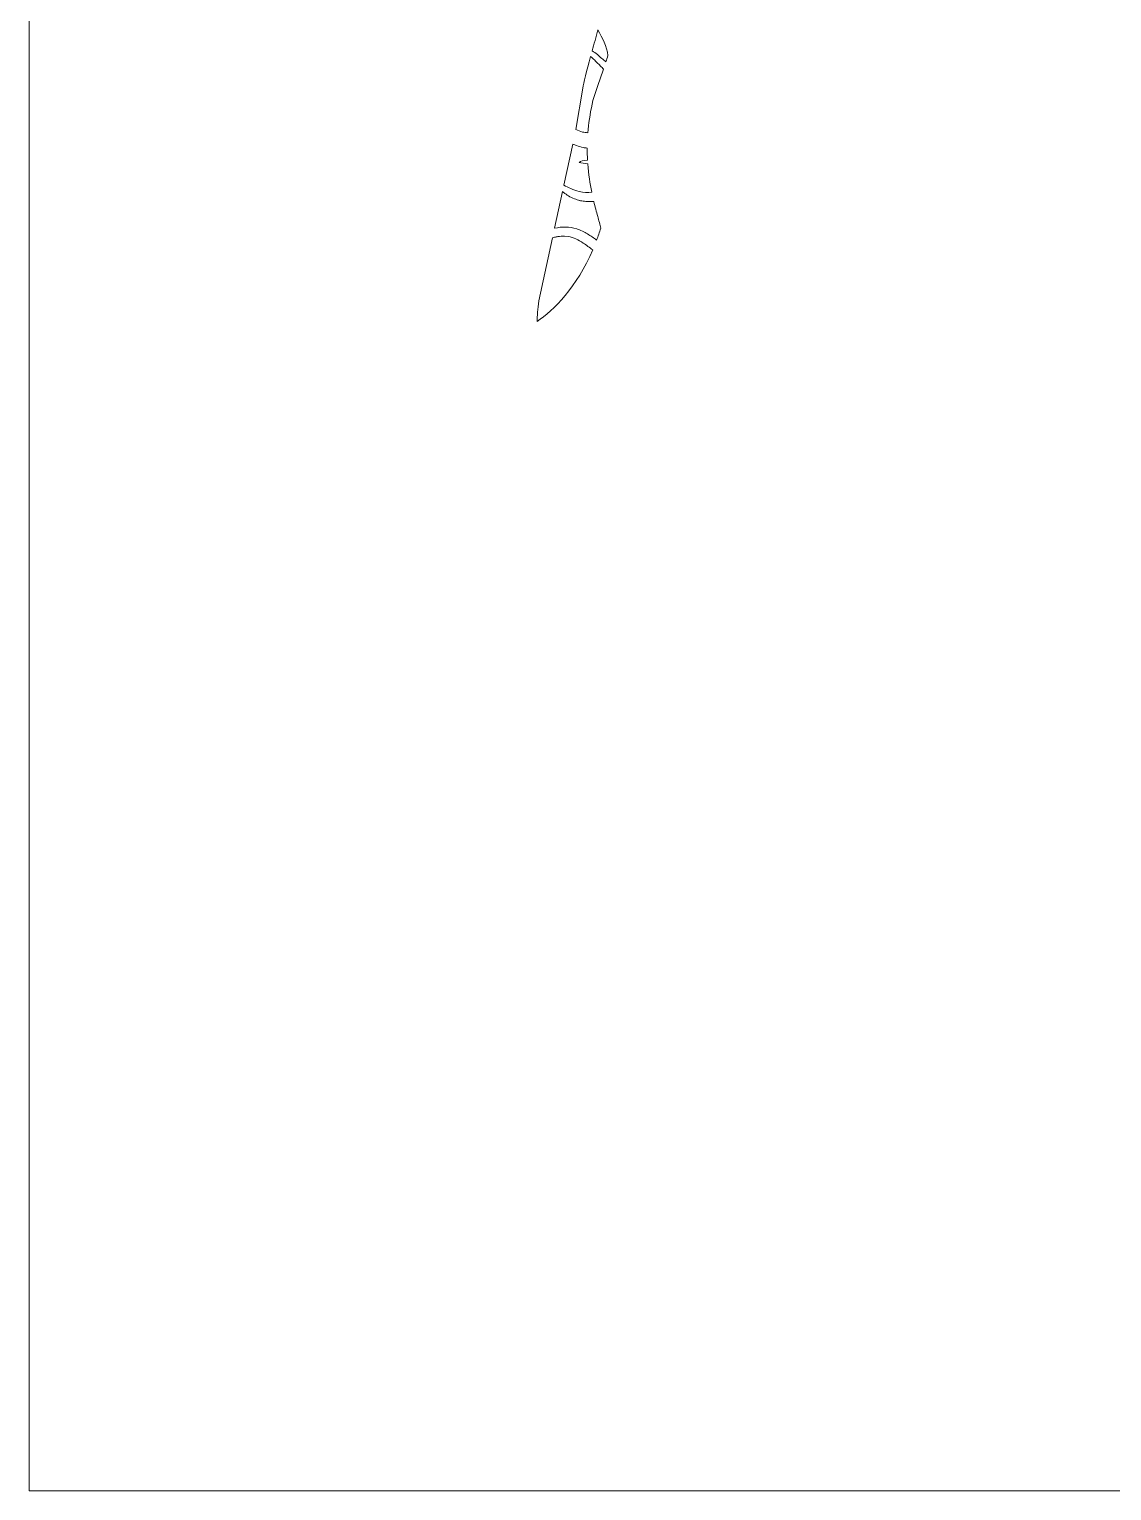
# Model space of a CAD drawing. Extents: x 259 to 1424, y -885 to -136.
# Drawn here: x 263.2 to 357.8, y -885.3 to -757.6 of the extents above; entities that cross this region are included whole.
import ezdxf

# ---------------------------------------------------------------- set-up
doc = ezdxf.new("R2010")
doc.units = 0
doc.header["$MEASUREMENT"] = 0
doc.layers.add('Layer 1', color=7, linetype='Continuous', lineweight=0)

msp = doc.modelspace()

# ---------------------------------------------------------------- linework, layer by layer
at = {"layer": 'Layer 1'}
for points, knots in [([(263.18, -561.27), (263.18, -561.27), (263.18, -885.29), (263.18, -885.29), (263.18, -885.29), (587.19, -885.29), (587.19, -885.29), (587.19, -885.29), (587.19, -561.27), (587.19, -561.27), (587.19, -561.27), (263.18, -561.27), (263.18, -561.27)], [0, 0, 0, 0, 1, 1, 1, 2, 2, 2, 3, 3, 3, 4, 4, 4, 4]), ([(313.55, -760.47), (313.44, -760.35), (313.32, -760.26), (313.19, -760.16), (313.06, -760.05), (312.94, -759.93), (312.81, -759.82), (312.66, -759.71), (312.51, -759.6), (312.36, -759.5), (312.52, -758.91), (312.69, -758.29), (312.86, -757.67), (313.26, -758.38), (313.62, -759.11), (313.74, -759.9), (313.68, -760.09), (313.61, -760.28), (313.55, -760.47)], [0, 0, 0, 0, 1, 1, 1, 2, 2, 2, 3, 3, 3, 4, 4, 4, 5, 5, 5, 6, 6, 6, 6]), ([(312.89, -762.44), (312.89, -762.44), (312.42, -763.85), (312.42, -763.85), (312.42, -763.85), (312.36, -764.15), (312.36, -764.15), (312.16, -765.04), (312.05, -765.86), (311.98, -766.66), (311.83, -766.64), (311.66, -766.63), (311.51, -766.59), (311.31, -766.54), (311.12, -766.46), (310.92, -766.38), (310.92, -766.38), (311.53, -762.76), (311.53, -762.76), (311.6, -762.32), (311.87, -761.26), (312.22, -759.99), (312.33, -760.09), (312.44, -760.19), (312.56, -760.29), (312.73, -760.49), (312.93, -760.66), (313.09, -760.83), (313.18, -760.93), (313.26, -761.01), (313.34, -761.1), (313.19, -761.55), (313.03, -762), (312.89, -762.44)], [0, 0, 0, 0, 1, 1, 1, 2, 2, 2, 3, 3, 3, 4, 4, 4, 5, 5, 5, 6, 6, 6, 7, 7, 7, 8, 8, 8, 9, 9, 9, 10, 10, 10, 11, 11, 11, 11]), ([(311.98, -769.38), (312.05, -770.28), (312.17, -771.1), (312.33, -771.85), (311.96, -771.88), (311.62, -771.9), (311.21, -771.79), (310.69, -771.65), (310.27, -771.44), (309.89, -771.23), (309.89, -771.23), (310.67, -767.64), (310.67, -767.64), (310.78, -767.69), (310.88, -767.73), (310.99, -767.77), (311.19, -767.83), (311.39, -767.89), (311.59, -767.95), (311.7, -767.97), (311.81, -767.97), (311.93, -767.99), (311.93, -768.35), (311.93, -768.7), (311.95, -769.04), (311.58, -769.08), (311.34, -769.14), (311.21, -769.24), (311.42, -769.31), (311.69, -769.34), (311.98, -769.38)], [0, 0, 0, 0, 1, 1, 1, 2, 2, 2, 3, 3, 3, 4, 4, 4, 5, 5, 5, 6, 6, 6, 7, 7, 7, 8, 8, 8, 9, 9, 9, 10, 10, 10, 10]), ([(312.75, -776.03), (312.5, -775.85), (312.23, -775.67), (311.96, -775.5), (311.81, -775.42), (311.66, -775.32), (311.5, -775.25), (311.34, -775.18), (311.18, -775.11), (311.02, -775.05), (310.69, -774.96), (310.34, -774.88), (310.08, -774.89), (309.71, -774.88), (309.39, -774.93), (309.08, -774.99), (309.08, -774.99), (309.77, -771.8), (309.77, -771.8), (309.84, -771.85), (309.89, -771.9), (309.97, -771.95), (310.11, -772.05), (310.25, -772.15), (310.42, -772.24), (310.59, -772.33), (310.77, -772.42), (310.94, -772.47), (311.02, -772.51), (311.09, -772.53), (311.17, -772.55), (311.17, -772.55), (311.24, -772.58), (311.24, -772.58), (311.24, -772.58), (311.27, -772.58), (311.27, -772.58), (311.27, -772.58), (311.33, -772.59), (311.33, -772.59), (311.33, -772.59), (311.46, -772.61), (311.46, -772.61), (311.62, -772.63), (311.78, -772.65), (311.93, -772.66), (312.13, -772.65), (312.31, -772.65), (312.5, -772.65), (312.62, -773.12), (312.73, -773.57), (312.84, -773.96), (312.93, -774.3), (313.05, -774.72), (313.11, -775), (313, -775.36), (312.87, -775.69), (312.75, -776.03)], [0, 0, 0, 0, 1, 1, 1, 2, 2, 2, 3, 3, 3, 4, 4, 4, 5, 5, 5, 6, 6, 6, 7, 7, 7, 8, 8, 8, 9, 9, 9, 10, 10, 10, 11, 11, 11, 12, 12, 12, 13, 13, 13, 14, 14, 14, 15, 15, 15, 16, 16, 16, 17, 17, 17, 18, 18, 18, 19, 19, 19, 19]), ([(307.55, -783.15), (307.56, -782.66), (307.6, -782.07), (307.7, -781.35), (307.7, -781.35), (308.89, -775.84), (308.89, -775.84), (308.95, -775.82), (309.01, -775.8), (309.07, -775.79), (309.17, -775.77), (309.27, -775.75), (309.36, -775.73), (309.46, -775.72), (309.55, -775.71), (309.64, -775.7), (309.64, -775.7), (309.78, -775.69), (309.78, -775.69), (309.78, -775.69), (309.95, -775.7), (309.95, -775.7), (309.95, -775.7), (310.28, -775.72), (310.28, -775.72), (310.72, -775.8), (311.16, -775.99), (311.58, -776.29), (311.85, -776.47), (312.12, -776.68), (312.42, -776.89), (311.04, -780.11), (308.99, -782.18), (307.55, -783.15)], [0, 0, 0, 0, 1, 1, 1, 2, 2, 2, 3, 3, 3, 4, 4, 4, 5, 5, 5, 6, 6, 6, 7, 7, 7, 8, 8, 8, 9, 9, 9, 10, 10, 10, 11, 11, 11, 11])]:
    msp.add_open_spline(points, degree=3, knots=knots, dxfattribs=at)

doc.saveas('drawing.dxf')
